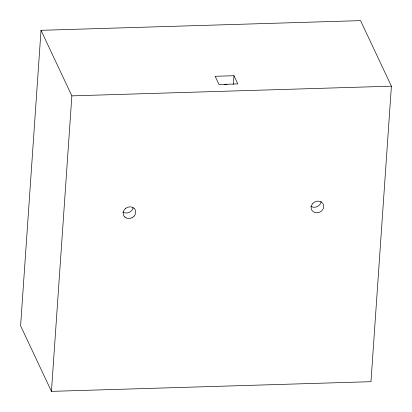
<?xml version="1.0" encoding="UTF-8"?>
<svg xmlns="http://www.w3.org/2000/svg" width="412" height="412" viewBox="0 0 412 412"><rect width="100%" height="100%" fill="white"/><g stroke="black" fill="none" stroke-linecap="round" stroke-linejoin="round"><path stroke-width="0.62" d="M41.02 30.318L20.6 325.82L51.443 391.369L370.98 381.682L391.4 86.18L360.557 20.631L41.02 30.318L71.863 95.867L51.443 391.369M233.362 84.409L233.965 75.715L215.167 76.287L219.024 84.481L237.817 83.909L233.965 75.715M134.132 216.068L133.509 216.686A6.432 5.67 -25.2 0 1 132.031 217.68M125.377 208.616L124.754 209.234A6.427 5.665 -25.2 0 0 123.579 211.042A6.438 5.68 -25.2 0 0 123.255 212.226A6.371 5.619 -25.2 0 0 123.173 213.447A6.438 5.68 -25.2 0 0 123.363 214.621A6.432 5.67 -25.2 0 0 124.233 216.367L124.805 216.954M224.592 84.676L227.094 84.599M71.863 95.867L391.4 86.18M134.085 208.354L134.626 208.935A6.427 5.665 -25.2 0 1 134.132 216.089M132.02 217.701A6.427 5.665 -25.2 0 1 126.129 217.881M125.356 208.611A6.427 5.665 -25.2 0 1 134.08 208.348M321.082 201.504A6.412 5.655 -25.2 0 1 321.025 201.911A6.438 5.68 -25.2 0 1 320.67 203.101A6.412 5.655 -25.2 0 1 319.527 204.913L318.898 205.526A6.412 5.655 -25.2 0 1 310.823 206.294M126.124 217.855A6.432 5.67 -25.2 0 1 124.779 216.954M133.061 207.607A6.422 5.665 -25.2 0 1 132.71 208.802A6.427 5.665 -25.2 0 1 131.562 210.609L130.939 211.227A6.427 5.665 -25.2 0 1 129.456 212.221A6.422 5.665 -25.2 0 1 123.559 212.407M123.554 212.396A6.427 5.665 -25.2 0 1 122.843 211.995M313.017 203.219L312.713 203.538A6.412 5.655 -25.2 0 0 311.127 207.344A6.438 5.68 -25.2 0 0 311.323 208.925A6.412 5.655 -25.2 0 0 312.219 210.671L312.765 211.253A6.412 5.655 -25.2 0 0 319.99 211.984A6.427 5.665 -25.2 0 0 321.463 211.011L322.096 210.372A6.427 5.665 -25.2 0 0 323.24 208.58A6.412 5.655 -25.2 0 0 323.683 206.561A6.438 5.68 -25.2 0 0 323.487 204.985A6.427 5.665 -25.2 0 0 322.591 203.24L322.045 202.653A6.427 5.665 -25.2 0 0 320.696 201.746A6.412 5.655 -25.2 0 0 313.341 202.91L313.017 203.219"/></g></svg>
